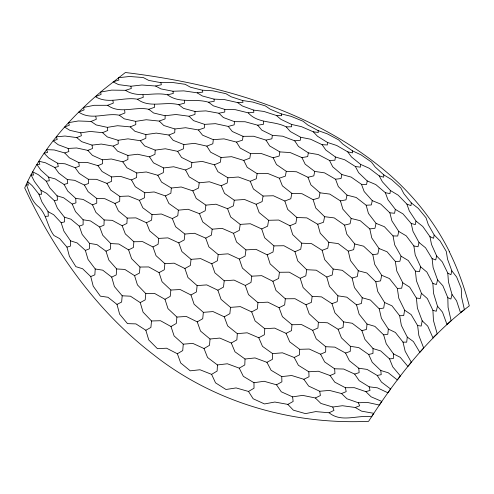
<?xml version="1.0" encoding="UTF-8"?>
<svg xmlns="http://www.w3.org/2000/svg" width="494" height="494" viewBox="0 0 494 494"><rect width="100%" height="100%" fill="white"/><g stroke="black" fill="none" stroke-linecap="round" stroke-linejoin="round"><path stroke-width="0.74" d="M125.495 90.316C138.197 98.633 153.64 91.612 167.534 94.811C179.433 103.931 195.099 98.047 208.53 102.233L213.352 105.827L224.764 109.384L224.764 112.008L218.91 113.25L205.862 110.884L195.031 111.483L183.533 108.377L178.729 104.685C165.119 101.079 149.521 108.532 137.456 99.226C123.451 96.67 108.303 104.709 95.342 96.626L101.091 94.44L100.615 92.069L111.656 90.112L125.495 90.316L131.311 88.5L130.885 86.228L118.56 84.628L113.083 81.887L118.9 80.04L118.424 77.743L129.453 76.49L143.248 77.527L148.7 80.398L160.877 82.671L171.665 82.362L185.151 84.301L190.486 87.222L202.361 90.198L212.858 90.816L225.956 93.693L231.13 96.768L242.616 100.535L252.767 102.06L265.383 105.932L270.335 109.273L281.333 113.916L291.059 116.325L303.081 121.234L307.731 124.97L318.105 130.595L327.331 133.849L338.606 139.858L342.855 144.125L352.45 150.824L361.065 154.881L371.426 162.026L375.156 166.966L383.77 174.851L391.643 179.643L400.862 187.961L403.913 193.734L411.286 202.892L418.245 208.338L426.056 217.823L428.273 224.566L434.177 235.008L440.092 240.936L446.304 251.458L447.558 259.233L451.831 270.854L456.654 277.029L461.254 288.348L461.594 297.11L464.397 309.645L460.531 312.727L456.549 300.729L452.029 294.523L448.453 281.944L447.786 273.108L442.272 261.857L436.647 255.929L431.515 244.474L429.947 236.626L422.765 226.462L415.997 221.084L409.316 210.957L406.889 204.102L398.189 195.192L390.408 190.523L382.381 181.792L379.219 175.87L369.234 168.263L360.62 164.391L351.493 156.969L347.745 151.856L336.747 145.502L327.473 142.451L317.481 136.251L313.27 131.805L301.451 126.649L291.645 124.451L280.956 119.363L276.374 115.473L263.901 111.446L253.675 110.1L242.431 106.025L237.546 102.567L224.56 99.609L214.007 99.121L202.318 95.96L197.192 92.829L183.787 90.877L172.98 91.248L160.939 88.908L155.616 86.012L141.889 85.005L130.885 86.228M83.122 219.781L83.115 224.764L79.256 226.129L70.901 219.188L64.362 217.138L57.421 208.24L54.284 200.626L46.621 193.339L41.008 190.332L34.456 181.545L31.029 174.808L33.518 175.148L32.647 171.801L38.266 174.654L46.232 181.168L49.801 187.844L57.106 195.828L63.633 197.773L72.21 204.065L75.489 211.593L83.122 219.781L90.482 220.923L99.665 227.012L102.746 235.243L110.742 243.561L118.85 244.017L128.613 249.902L131.595 258.677L139.987 267.038L148.75 266.945L159.056 272.626L162.057 281.734L170.868 290.04L180.162 289.527L190.974 295.004L194.099 304.224L203.355 312.338L213.025 311.572L224.276 316.821L227.635 325.886L237.33 333.666L247.21 332.795L258.788 337.779L262.499 346.38L272.602 353.618L282.463 352.821L294.22 357.489L298.382 365.27L308.812 371.766L318.377 371.241L330.091 375.539L334.778 382.152L345.399 387.722L354.377 387.691L365.832 391.643L371.111 396.818L381.813 401.418L379.33 405.043L367.338 402.406L358.354 402.771L346.979 398.788L341.533 393.539L329.331 390.39L319.723 391.267L308.645 386.061L303.872 379.299L291.695 375.514L281.753 376.601L271.113 370.272L266.939 362.33L255.015 357.928L245.036 359.027L234.953 351.777L231.291 343.027L219.793 338.075L210.018 339.001L200.521 331.073L197.248 321.872L186.287 316.45L176.908 317.055L167.991 308.651L164.984 299.302L154.628 293.461L145.792 293.597L137.431 284.89L134.566 275.658L124.852 269.428L116.683 268.958L108.847 260.079L105.994 251.199L96.96 244.604L89.562 243.406L82.195 234.465L79.256 226.129M107.624 105.302C119.851 114.41 135.103 106.241 148.75 109.291L153.603 112.996L165.107 115.744L165.095 118.906L159.253 121.079L146.255 119.746L135.671 121.357L124.26 118.838L119.301 115.201C105.722 112.601 91.124 120.69 78.75 112.082L84.116 109.896L83.517 107.451L94.132 105.308L107.624 105.302L113.311 103.141L112.916 100.622M91.05 121.45L96.163 124.939L107.377 127.366L117.51 125.717L130.231 126.884L134.881 131.256L145.86 134.59L145.841 138.301L140.29 140.722L127.983 138.845L118.072 140.265L107.328 136.937L102.548 132.688L90.272 131.441L80.763 132.812L69.858 130.336L64.584 127.063L69.358 125.18L68.549 122.673L78.324 120.968L91.05 121.45L96.318 119.289L95.811 116.559M350.363 346.3L358.811 347.622L368.66 354.476L372.217 362.281L380.794 370.5L388.247 372.772L397.324 379.929L400.368 375.953L392.73 366.844L389.538 358.879L380.701 350.925L373.044 348.579L364.912 339.372L361.911 330.665L352.185 323.249L343.54 321.89L334.907 312.795L331.974 303.668L321.514 296.875L312.14 296.338L303.131 287.551L300.21 278.313L289.243 272.175L279.431 272.287L270.169 263.932L267.205 254.842L255.954 249.328L245.956 249.89L236.558 242.048L233.501 233.31L222.133 228.37L212.167 229.179L202.701 221.905L199.477 213.692L188.121 209.265L178.365 210.154L168.874 203.472L165.416 195.939L154.171 191.956L144.767 192.759L135.276 186.695L131.515 179.958L120.462 176.364L111.539 176.92L102.06 171.492L97.929 165.669L87.129 162.39L78.781 162.575L69.327 157.784L64.757 152.967L54.254 149.954L46.584 149.645L47.609 152.411L44.077 153.239L48.665 157.944L57.563 163.211L65.085 163.81L75.162 167.713L79.306 173.456L88.29 179.266L96.509 179.322L106.939 183.391L110.718 190.067L119.795 196.408L128.619 196.038L139.364 200.329L142.84 207.813L152.022 214.655L161.334 214.007L172.338 218.564L175.598 226.734L184.873 234.039L194.543 233.267L205.726 238.139L208.851 246.833L218.2 254.558L228.08 253.823L239.337 259.06L242.406 268.094L251.786 276.171L261.69 275.658L272.904 281.302L275.985 290.453L285.328 298.796L295.023 298.703L305.996 304.773L309.176 313.795L318.377 322.273L327.59 322.798L338.112 329.288L341.44 337.859L350.363 346.3L350.277 351.382L345.559 353.043L334.852 347.134L325.756 346.708L316.228 338.859L312.677 330.35L301.575 324.589L291.96 324.731L282.401 316.679L279.079 307.713L267.81 302.143L257.967 302.668L248.482 294.585L245.308 285.458L234.051 280.092L224.22 280.796L214.884 272.818L211.778 263.808L200.681 258.628L191.048 259.338L181.897 251.557L178.766 242.881L167.923 237.867L158.667 238.411L149.707 230.914L146.459 222.757L135.943 217.873L127.186 218.095L118.424 210.944L114.972 203.472L104.845 198.693L96.707 198.452L88.13 191.691L84.381 185.046L74.68 180.329L67.252 179.489L58.848 173.166L54.729 167.472L45.479 162.779L38.853 161.229L39.835 164.255L36.846 164.496L40.891 170.171L48.64 177.136L55.198 178.914L64.078 184.447L67.752 191.092L75.736 198.403L83.109 199.422L92.514 204.874L95.898 212.358L104.141 219.96L112.243 220.343L122.142 225.733L125.334 233.915L133.862 241.745L142.593 241.622L152.961 246.975L156.042 255.676L164.873 263.666L174.123 263.178L184.904 268.508L187.979 277.542L197.125 285.6L206.751 284.896L217.873 290.213L221.053 299.358L230.5 307.367L240.331 306.62L251.693 311.918L255.071 320.902L264.79 328.72L274.621 328.109L286.069 333.364L289.75 341.879L299.673 349.32L309.244 349.036L320.587 354.21L324.644 361.917L334.642 368.79L343.657 369.037L354.673 374.088L359.181 380.658L369.154 386.821L377.348 387.815L387.876 392.779L390.606 388.988L381.442 382.06L377.2 375.434L367.073 369.407L358.774 368.215L349.406 360.762L345.559 353.043M373.044 348.579L372.964 353.457L368.66 354.476M80.763 132.812L81.424 135.72L76.724 137.585L65.041 136.023L56.304 136.838L57.273 139.438L53.148 140.821L58.156 144.711L68.123 148.447L76.638 147.972L87.864 150.398L92.384 155.338L102.301 159.803L111.378 159.006L122.796 161.847L126.89 167.762L136.752 172.956L146.286 171.974L157.833 175.29L161.55 182.095L171.338 188.023L181.218 186.991L192.821 190.863L196.223 198.458L205.899 205.127L215.983 204.207L227.543 208.709L230.686 216.983L240.201 224.387L250.328 223.745L261.715 228.963L264.654 237.775L273.948 245.895L283.908 245.722L294.967 251.718L297.752 260.912L306.712 269.712L316.271 270.193L326.775 277.048L329.449 286.421L337.933 295.832L346.807 297.172L356.532 304.878L359.132 314.165L367.005 324.027L374.909 326.373L383.64 334.87L386.246 343.768L393.452 353.858L393.366 358.539L389.538 358.879M70.556 240.85L70.444 246.136L66.956 247.111L59.663 238.621L53.932 235.496C47.307 226.709 46.973 215.149 39.088 207.19C31.721 201.861 29.368 192.469 26.312 184.348L28.343 185.262L27.627 181.557L32.264 185.75L38.927 194.173L41.891 201.904L48.054 211.642L53.704 214.736L61.139 222.689L63.905 231.155L70.556 240.85L77.157 242.943L85.369 250.402L88.037 259.43L95.231 268.977L94.848 274.837L90.742 276.578L82.578 268.73L75.872 266.667L69.407 256.33L66.956 247.111M195.031 111.483L194.969 114.435L189.041 116.244L175.926 114.497L165.107 115.744M325.756 346.708L325.651 352L320.587 354.21M119.795 196.408L119.684 201.28L114.972 203.472M299.673 349.32L299.531 354.828L294.22 357.489M104.141 219.96L103.993 225.122L99.665 227.012M136.752 172.956L136.622 177.525L131.515 179.958M383.77 174.851L383.702 177.204L379.219 175.87M272.602 353.618L272.41 359.336L266.939 362.33M89.562 243.406L89.346 248.853L85.369 250.402M327.473 142.451L327.374 144.946L322.119 144.693L310.553 139.203L300.673 137.264L290.361 131.565L286.211 126.89C274.065 120.487 257.948 123.926 248.204 112.836L235.379 109.687L224.764 109.384M140.29 140.722L144.612 145.903L155.165 150.114L154.986 154.319L149.484 156.851L137.573 154.245L127.866 155.431L117.578 151.17L113.138 146.101L101.313 144.057L92.045 145.113L81.633 141.655L76.724 137.585M245.036 359.027L244.789 364.943L239.25 368.154L227.37 363.763L217.446 364.949L207.554 357.495L204.022 348.536L192.79 343.386L183.262 344.176L174.11 335.926L170.992 326.528L160.476 320.723L151.516 320.976L143.062 312.128L140.222 302.6L130.465 296.196L122.191 295.789L114.392 286.514L111.7 277.122L102.715 270.169L95.231 268.977M159.253 121.079L163.798 125.501L174.913 128.977L174.728 132.664L168.899 135.035L156.258 133.096L145.86 134.59M217.446 364.949L217.125 371.05L211.611 374.366L199.971 369.753L190.252 370.833L180.711 362.991L177.371 353.76L166.577 348.208L157.432 348.678L148.756 339.921L145.847 330.276L135.924 323.891L127.489 323.626L119.622 314.165L116.998 304.415L107.958 297.264L100.344 296.153L93.212 286.174L90.742 276.578M127.186 218.095L126.902 223.424L122.142 225.733M263.642 121.499L263.487 124.29L257.701 125.198L245.098 121.746L234.446 121.648L223.368 117.523L218.91 113.25M110.742 243.561L110.421 249.155L105.994 251.199M144.767 192.759L144.476 197.791L139.364 200.329M149.484 156.851L153.492 162.853L163.638 167.948L163.316 172.641L157.833 175.29M133.862 241.745L133.429 247.463L128.613 249.902M264.79 328.72L264.339 334.765L258.788 337.779M291.96 324.731L291.522 330.628L286.069 333.364M116.683 268.958L116.226 274.917L111.7 277.122M189.041 116.244L193.512 120.622L204.652 124.371L204.38 127.872L198.409 129.953L185.614 127.724L174.913 128.977M237.33 333.666L236.861 339.841L231.291 343.027M318.377 322.273L317.932 328.01L312.677 330.35M152.022 214.655L151.596 220.12L146.459 222.757M210.018 339.001L209.518 345.3L204.022 348.536M183.262 344.176L182.731 350.579L177.371 353.76M234.446 121.648L234.187 124.84L228.228 126.421L215.44 123.667L204.652 124.371M343.54 321.89L343.083 327.454L338.112 329.288M168.899 135.035L173.11 140.271L183.817 144.569L183.459 148.793L177.642 151.349L165.379 148.768L155.165 150.114M139.987 267.038L139.456 273.083L134.566 275.658M122.191 295.789L121.635 302.038L116.998 304.415M171.338 188.023L170.875 193.185L165.416 195.939M367.005 324.027L366.511 329.424L361.911 330.665M158.667 238.411L158.123 244.234L152.961 246.975M360.62 164.391L360.367 167.145L355.396 166.54L344.713 159.766L335.395 156.975L325.842 150.053L322.119 144.693M145.792 293.597L145.193 299.883L140.222 302.6M151.516 320.976L150.905 327.417L145.847 330.276M176.908 317.055L176.296 323.465L170.992 326.528M203.355 312.338L202.731 318.704L197.248 321.872M164.873 263.666L164.261 269.78L159.056 272.626M170.868 290.04L170.232 296.351L164.984 299.302M230.5 307.367L229.871 313.665L224.276 316.821M300.673 137.264L300.371 140.259L294.727 140.827L282.698 136.202L272.348 135.337L261.795 130.113L257.701 125.198M163.638 167.948L173.672 166.762L185.583 170.01L189.214 176.871L199.187 182.811L209.413 181.78L221.232 185.75L224.529 193.401L234.267 200.206L244.542 199.477L256.139 204.269L259.152 212.599L268.588 220.287L278.709 220.04L289.935 225.739L292.707 234.631L301.735 243.19L311.498 243.61L322.144 250.304L324.688 259.616L333.166 269.026L342.286 270.311L352.117 278.06L354.457 287.594L362.232 297.759L370.438 300.056L379.219 308.824L381.399 318.309L388.34 329.047L387.809 334.277L383.64 334.87M178.365 210.154L177.791 215.717L172.338 218.564M257.967 302.668L257.318 308.886L251.693 311.918M177.642 151.349L181.545 157.425L191.863 162.557L191.363 167.299L185.583 170.01M197.125 285.6L196.445 291.911L190.974 295.004M184.873 234.039L184.219 239.942L178.766 242.881M285.328 298.796L284.655 304.922L279.079 307.713M191.048 259.338L190.363 265.488L184.904 268.508M411.286 202.892L410.977 205.652L406.889 204.102M198.409 129.953L202.54 135.165L213.303 139.666L212.834 143.773L206.838 146.131L194.377 143.34L183.817 144.569M191.863 162.557L202.262 161.408L214.39 164.798L217.91 171.708L227.938 177.797L238.367 176.994L250.236 181.279L253.403 188.967L263.074 196.05L273.373 195.748L284.834 201.033L287.675 209.413L296.882 217.514L306.848 217.879L317.722 224.264L320.254 233.236L328.85 242.369L338.229 243.585L348.27 251.156L350.493 260.61L358.298 270.755L366.826 272.984L375.786 281.759L377.712 291.472L384.585 302.495L391.983 305.835L399.658 315.728L401.363 325.441L407.272 337.093L406.692 342.175L402.999 342.107L395.391 332.462L388.34 329.047M224.22 280.796L223.492 287.094L217.873 290.213M312.14 296.338L311.436 302.34L305.996 304.773M199.187 182.811L198.569 188.029L192.821 190.863M218.2 254.558L217.428 260.727L211.778 263.808M251.786 276.171L251.008 282.426L245.308 285.458M205.899 205.127L205.189 210.753L199.477 213.692M212.167 229.179L211.407 235.125L205.726 238.139M337.933 295.832L337.186 301.704L331.974 303.668M272.348 135.337L271.898 138.789L265.988 140.105L253.65 136.251L243.023 136.325L232.316 131.509L228.228 126.421M243.023 136.325L242.517 140.16L236.49 142.093L224.004 138.87L213.303 139.666M279.431 272.287L278.597 278.48L272.904 281.302M206.838 146.131L210.642 152.214L221.016 157.518L220.373 162.205L214.39 164.798M245.956 249.89L245.104 256.046L239.337 259.06M335.395 156.975L334.938 160.217L329.51 160.439L318.229 154.542L308.318 152.868L298.413 146.44L294.727 140.827M362.232 297.759L361.423 303.477L356.532 304.878M390.408 190.523L389.964 193.623L385.357 192.709L375.804 184.577L367.209 180.921L358.601 172.678L355.396 166.54M227.938 177.797L227.172 182.99L221.232 185.75M240.201 224.387L239.337 230.34L233.501 233.31M306.712 269.712L305.817 275.813L300.21 278.313M234.267 200.206L233.434 205.825L227.543 208.709M273.948 245.895L273.015 252.014L267.205 254.842M384.585 302.495L383.715 308.046L379.219 308.824M236.49 142.093L240.22 148.089L250.544 153.677L249.834 158.166L243.77 160.433L231.6 156.684L221.016 157.518M333.166 269.026L332.203 274.997L326.775 277.048M268.588 220.287L267.618 226.178L261.715 228.963M308.318 152.868L307.7 156.592L301.927 157.605L290.188 152.553L279.845 151.905L269.681 145.934L265.988 140.105M279.845 151.905L279.141 156.055L273.151 157.771L261.11 153.455L250.544 153.677M301.735 243.19L300.723 249.211L294.967 251.718M243.77 160.433L247.185 167.324L257.152 173.69L256.287 178.766L250.236 181.279M263.074 196.05L262.123 201.595L256.139 204.269M367.209 180.921L366.591 184.466L361.478 184.336L351.154 177.087L341.836 174.543L332.734 166.818L329.51 160.439M257.152 173.69L267.606 173.388L279.351 178.192L282.383 185.855L291.843 193.339L301.988 193.71L313.134 199.681L315.79 208.06L324.607 216.699L334.222 217.897L344.54 225.134L346.8 234.162L354.791 243.987L363.603 246.179L372.828 254.756L374.687 264.315L381.671 275.263L389.426 278.542L397.33 288.41L398.794 298.302L404.642 310.201L403.703 315.592L399.658 315.728M358.298 270.755L357.273 276.566L352.117 278.06M434.177 235.008L433.578 238.281L429.947 236.626M296.882 217.514L295.82 223.294L289.935 225.739M328.85 242.369L327.757 248.247L322.144 250.304M273.151 157.771L276.479 164.551L286.273 171.307L285.371 176.123L279.351 178.192M286.273 171.307L296.542 171.77L307.978 177.284L310.887 184.842L320.013 192.814L329.794 194.093L340.434 200.904L342.898 209.221L351.185 218.478L360.237 220.701L369.802 228.913L371.778 237.954L379.015 248.513L387.086 251.786L395.33 261.406L396.793 271.039L402.808 282.796L409.668 287.138L416.399 298.055L417.399 308.089L422.185 320.797L421.197 326.034L417.628 325.571L411.138 314.592L404.642 310.201M291.843 193.339L290.818 198.718L284.834 201.033M415.997 221.084L415.324 224.609L411.175 223.442L403.011 213.908L395.354 209.388L387.938 199.724L385.357 192.709M341.836 174.543L341.064 178.544L335.531 179.217L324.57 172.863L314.684 171.412L305.187 164.199L301.927 157.605M314.684 171.412L313.82 175.852L307.978 177.284M381.671 275.263L380.578 280.895L375.786 281.759M324.607 216.699L323.484 222.288L317.722 224.264M354.791 243.987L353.642 249.668L348.27 251.156M320.013 192.814L318.97 197.915L313.134 199.681M395.354 209.388L394.558 213.278L389.865 212.797L380.763 204.108L372.26 200.644L364.171 191.542L361.478 184.336M402.808 282.796L401.671 288.212L397.33 288.41M335.531 179.217L338.328 186.602L346.998 195.13L345.998 199.842L340.434 200.904M351.185 218.478L350.048 223.782L344.54 225.134M372.26 200.644L371.34 204.948L366.171 205.232L356.223 197.483L346.998 195.13M379.015 248.513L377.842 253.935L372.828 254.756M366.171 205.232L368.431 213.433L376.051 223.35L374.94 228.302L369.802 228.913M376.051 223.35L384.375 226.69L393.033 235.904L394.7 244.901L401.06 256.176L408.266 260.517L415.405 271.12L416.442 280.802L421.425 293.288L420.252 298.487L416.399 298.055M389.865 212.797L391.915 220.892L398.763 231.445L397.707 236.039L393.033 235.904M401.06 256.176L399.887 261.301L395.33 261.406M411.175 223.442L413.003 231.408L419.011 242.486L418.023 246.753L413.867 245.95L406.235 235.842L398.763 231.445M436.647 255.929L435.727 259.937L432.108 258.609L425.55 247.784L419.011 242.486M451.831 270.854L450.923 274.72L447.786 273.108M413.867 245.95L415.207 254.91L420.622 266.816L426.878 272.071L432.874 283.463L433.504 293.183L437.486 306.206L436.282 311.251L432.917 310.331L427.347 298.561L421.425 293.288M420.622 266.816L419.455 271.669L415.405 271.12M432.108 258.609L433.108 267.513L437.567 279.876L436.412 284.519L432.874 283.463M452.029 294.523L450.886 299.031L447.817 297.672L442.896 285.791L437.567 279.876M211.611 374.366L215.526 382.838L225.968 389.494L236.107 387.926L248.507 391.458L254.021 388.216L253.972 382.714L243.332 376.323L239.25 368.154M248.507 391.458L253.156 398.763L264.506 403.944L274.837 402.036L287.854 404.395L293.152 401.461L292.59 396.873L281.271 391.791L276.51 384.801L264.099 381.269L253.972 382.714M276.51 384.801L281.901 381.837L281.753 376.601M303.872 379.299L309.046 376.731L308.812 371.766M292.59 396.873L302.655 395.373L315.382 397.985L320.402 395.515L319.723 391.267M287.854 404.395L293.331 410.15L305.477 413.626L315.709 411.601L329.103 412.768L333.963 410.409L332.765 407.025L320.896 403.431L315.382 397.985M122.796 161.847L127.909 159.513L127.866 155.431M106.939 183.391L111.613 181.31L111.539 176.92M113.138 146.101L118.282 143.853L118.072 140.265M97.929 165.669L102.579 163.681L102.301 159.803M330.091 375.539L334.951 373.476L334.642 368.79M102.548 132.688L107.741 130.496L107.377 127.366M130.231 126.884L135.813 124.581L135.671 121.357M87.864 150.398L92.52 148.49L92.045 145.113M92.514 204.874L96.762 203.133L96.707 198.452M341.533 393.539L346.189 391.637L345.399 387.722M119.301 115.201L124.933 112.996L124.649 110.187M84.381 185.046L88.568 183.435L88.29 179.266M332.765 407.025L342.453 405.722L355.254 407.488L359.688 405.778L358.354 402.771M75.162 167.713L79.299 166.206L78.781 162.575M64.757 152.967L68.876 151.541L68.123 148.447M148.75 109.291L154.591 107.291L154.431 104.561M354.673 374.088L359.138 372.637L358.774 368.215M137.456 99.226L143.285 97.349L142.976 94.922M72.21 204.065L75.959 202.861L75.736 198.403M365.832 391.643L370.031 390.421L369.154 386.821M64.078 184.447L67.734 183.398L67.252 179.489M178.729 104.685L184.595 103.116L184.441 100.609M54.729 167.472L58.311 166.552L57.563 163.211M167.534 94.811L173.32 93.44L172.98 91.248M61.139 222.689L64.486 221.923L64.362 217.138M155.616 86.012L161.347 84.74L160.877 82.671M377.2 375.434L381.201 374.668L380.794 370.5M54.284 200.626L57.495 200.051L57.106 195.828M208.53 102.233L214.248 101.295L214.007 99.121M197.192 92.829L202.799 92.1L202.361 90.198M46.232 181.168L49.326 180.773L48.64 177.136M248.204 112.836L253.823 112.311L253.675 110.1M237.546 102.567L243.011 102.344L242.616 100.535M45.522 216.292L48.313 216.211L48.054 211.642M286.211 126.89L291.676 126.767L291.645 124.451M276.374 115.473L281.66 115.713L281.333 113.916M38.927 194.173L41.564 194.309L41.008 190.332M313.27 131.805L318.34 132.472L318.105 130.595M347.745 151.856L352.555 152.887L352.45 150.824M393.452 353.858L400.208 357.298L407.908 366.431L411.329 362.256L405.154 351.234L402.999 342.107M355.254 407.488L361.559 411.15L373.797 413.317L371.525 416.794C357.323 414.701 341.539 422.975 329.103 412.768M407.272 337.093L413.41 341.558L419.82 352.333L423.673 348.023L418.844 335.5L417.628 325.571M422.185 320.797L427.742 326.12L433.047 338.026L434.146 336.463L437.196 333.833L433.448 320.483L432.917 310.331M437.486 306.206L442.501 312.14L446.977 324.472L451.139 320.717L448.077 307.379L447.817 297.672M449.225 251.557C457.827 268.89 464.354 287.199 469.3 305.891C428.199 336.933 396.305 378.305 368.61 421.32C292.084 424.908 214.161 402.517 153.714 354.853C97.139 311.572 54.698 252.07 24.7 187.936C40.292 152.337 66.221 122.234 95.181 96.768A272.867 83.325 -55.8 0 1 103.765 89.426L125.39 72.513C219.206 83.875 315.456 111.064 388.463 173.727A289.916 256.454 -3.3 0 1 449.361 251.502"/></g></svg>
